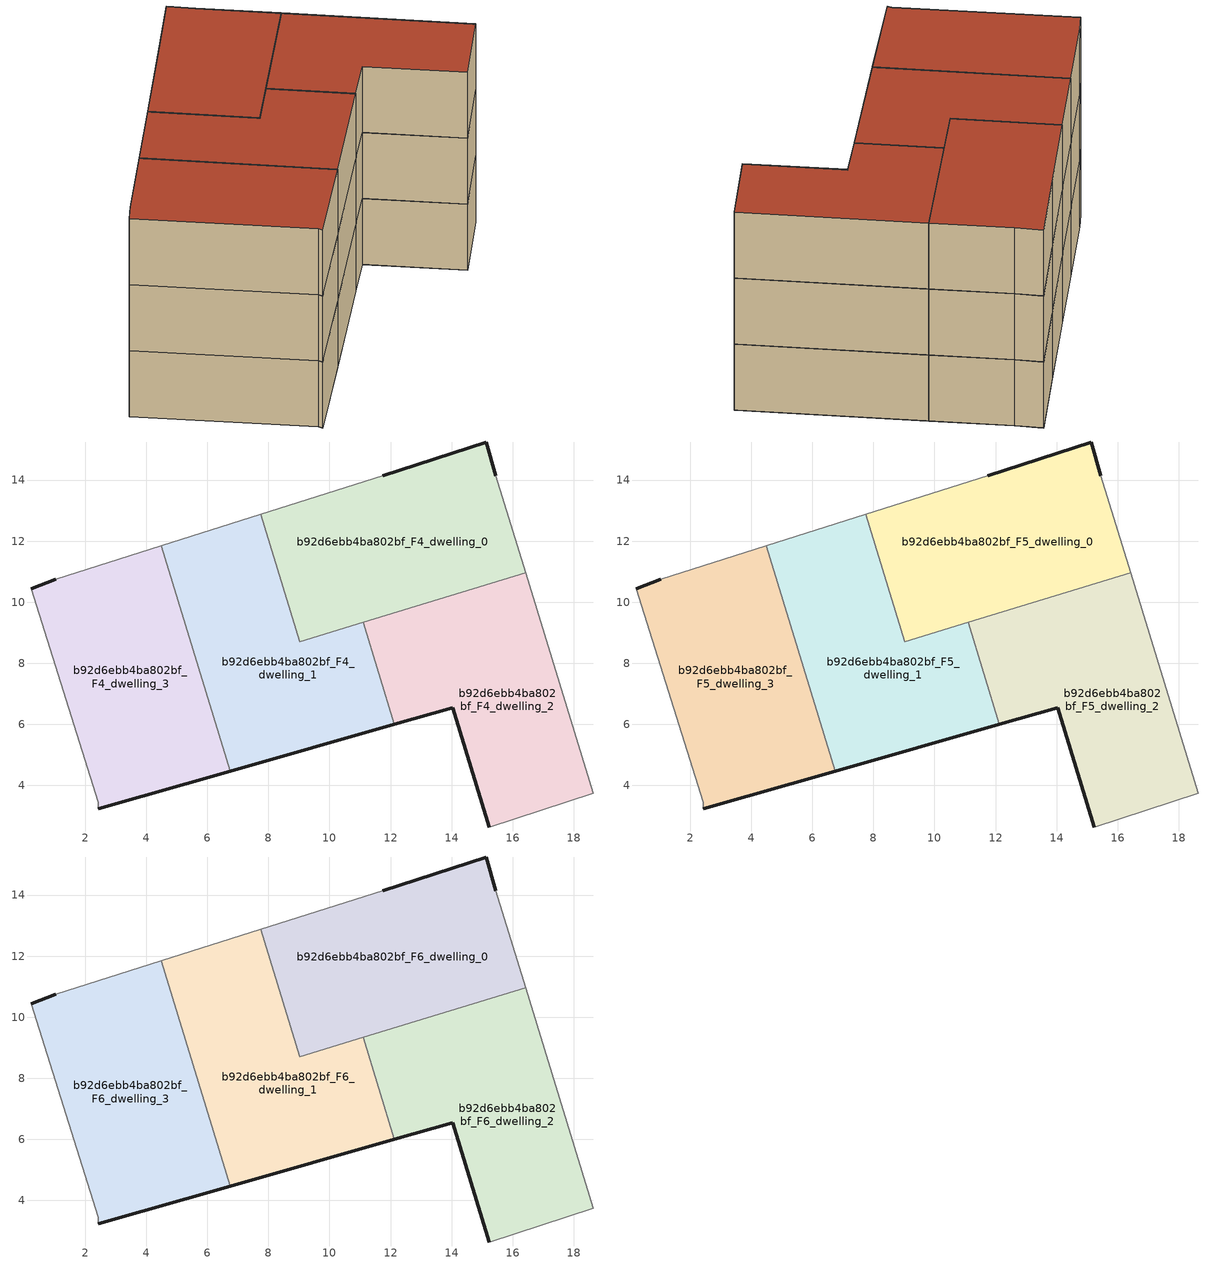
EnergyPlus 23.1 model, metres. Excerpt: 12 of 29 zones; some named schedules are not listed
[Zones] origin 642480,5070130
b92d6ebb4ba802bf_F4_dwelling_0
 floor to b92d6ebb4ba802bf_F3_dwelling_0 (EU_floor_Construction): 16.42,10.96 15.44,14.14 15.14,15.25 11.74,14.15 7.76,12.88 9.03,8.71 z12
 wall outside (EU_wall_Construction): 11.74,14.15 15.14,15.25 15.44,14.14 z12:15
 wall adiabatic (EU_wall_Construction): 15.44,14.14 16.42,10.96 / 7.76,12.88 11.74,14.15 z12:15
 wall to b92d6ebb4ba802bf_F4_dwelling_1 (EU_wall_Construction): 11.11,9.34 9.03,8.71 7.76,12.88 z12:15
 wall to b92d6ebb4ba802bf_F4_dwelling_2 (EU_wall_Construction): 16.42,10.96 11.11,9.34 z12:15
b92d6ebb4ba802bf_F4_dwelling_1
 floor to b92d6ebb4ba802bf_F3_dwelling_1 (EU_floor_Construction): 12.13,6 11.11,9.34 9.03,8.71 7.76,12.88 4.5,11.85 6.75,4.47 z12
 wall outside (EU_wall_Construction): 12.13,6 6.75,4.47 z12:15
 wall to b92d6ebb4ba802bf_F4_dwelling_2 (EU_wall_Construction): 11.11,9.34 12.13,6 z12:15
 wall to b92d6ebb4ba802bf_F4_dwelling_3 (EU_wall_Construction): 6.75,4.47 4.5,11.85 z12:15
 wall adiabatic (EU_wall_Construction): 4.5,11.85 7.76,12.88 z12:15
b92d6ebb4ba802bf_F4_dwelling_2
 floor to b92d6ebb4ba802bf_F3_dwelling_2 (EU_floor_Construction): 18.64,3.74 16.42,10.96 11.11,9.34 12.13,6 14.04,6.54 15.24,2.64 z12
 wall outside (EU_wall_Construction): 15.24,2.64 14.04,6.54 12.13,6 z12:15
 wall adiabatic (EU_wall_Construction): 16.42,10.96 18.64,3.74 15.24,2.64 z12:15
b92d6ebb4ba802bf_F4_dwelling_3
 floor to b92d6ebb4ba802bf_F3_dwelling_3 (EU_floor_Construction): 6.75,4.47 4.5,11.85 1.03,10.75 0.23,10.45 2.43,3.44 2.43,3.24 z12
 wall outside (EU_wall_Construction): 6.75,4.47 2.43,3.24 / 0.23,10.45 1.03,10.75 z12:15
 wall adiabatic (EU_wall_Construction): 1.03,10.75 4.5,11.85 / 2.43,3.24 2.43,3.44 0.23,10.45 z12:15
b92d6ebb4ba802bf_F5_dwelling_0
 floor to b92d6ebb4ba802bf_F4_dwelling_0 (EU_floor_Construction): 16.42,10.96 15.44,14.14 15.14,15.25 11.74,14.15 7.76,12.88 9.03,8.71 z15
 wall outside (EU_wall_Construction): 11.74,14.15 15.14,15.25 15.44,14.14 z15:18
 wall adiabatic (EU_wall_Construction): 15.44,14.14 16.42,10.96 / 7.76,12.88 11.74,14.15 z15:18
 wall to b92d6ebb4ba802bf_F5_dwelling_1 (EU_wall_Construction): 11.11,9.34 9.03,8.71 7.76,12.88 z15:18
 wall to b92d6ebb4ba802bf_F5_dwelling_2 (EU_wall_Construction): 16.42,10.96 11.11,9.34 z15:18
b92d6ebb4ba802bf_F5_dwelling_1
 floor to b92d6ebb4ba802bf_F4_dwelling_1 (EU_floor_Construction): 12.13,6 11.11,9.34 9.03,8.71 7.76,12.88 4.5,11.85 6.75,4.47 z15
 wall outside (EU_wall_Construction): 12.13,6 6.75,4.47 z15:18
 wall to b92d6ebb4ba802bf_F5_dwelling_2 (EU_wall_Construction): 11.11,9.34 12.13,6 z15:18
 wall to b92d6ebb4ba802bf_F5_dwelling_3 (EU_wall_Construction): 6.75,4.47 4.5,11.85 z15:18
 wall adiabatic (EU_wall_Construction): 4.5,11.85 7.76,12.88 z15:18
b92d6ebb4ba802bf_F5_dwelling_2
 floor to b92d6ebb4ba802bf_F4_dwelling_2 (EU_floor_Construction): 18.64,3.74 16.42,10.96 11.11,9.34 12.13,6 14.04,6.54 15.24,2.64 z15
 wall outside (EU_wall_Construction): 15.24,2.64 14.04,6.54 12.13,6 z15:18
 wall adiabatic (EU_wall_Construction): 16.42,10.96 18.64,3.74 15.24,2.64 z15:18
b92d6ebb4ba802bf_F5_dwelling_3
 floor to b92d6ebb4ba802bf_F4_dwelling_3 (EU_floor_Construction): 6.75,4.47 4.5,11.85 1.03,10.75 0.23,10.45 2.43,3.44 2.43,3.24 z15
 wall outside (EU_wall_Construction): 6.75,4.47 2.43,3.24 / 0.23,10.45 1.03,10.75 z15:18
 wall adiabatic (EU_wall_Construction): 1.03,10.75 4.5,11.85 / 2.43,3.24 2.43,3.44 0.23,10.45 z15:18
b92d6ebb4ba802bf_F6_dwelling_0
 floor to b92d6ebb4ba802bf_F5_dwelling_0 (EU_floor_Construction): 16.42,10.96 15.44,14.14 15.14,15.25 11.74,14.15 7.76,12.88 9.03,8.71 z18
 wall outside (EU_wall_Construction): 11.74,14.15 15.14,15.25 15.44,14.14 z18:21
 wall adiabatic (EU_wall_Construction): 15.44,14.14 16.42,10.96 / 7.76,12.88 11.74,14.15 z18:21
 wall to b92d6ebb4ba802bf_F6_dwelling_1 (EU_wall_Construction): 11.11,9.34 9.03,8.71 7.76,12.88 z18:21
 wall to b92d6ebb4ba802bf_F6_dwelling_2 (EU_wall_Construction): 16.42,10.96 11.11,9.34 z18:21
 roof outside (EU_roof_Construction): 15.14,15.25 15.44,14.14 16.42,10.96 9.03,8.71 7.76,12.88 11.74,14.15 z21
b92d6ebb4ba802bf_F6_dwelling_1
 floor to b92d6ebb4ba802bf_F5_dwelling_1 (EU_floor_Construction): 12.13,6 11.11,9.34 9.03,8.71 7.76,12.88 4.5,11.85 6.75,4.47 z18
 wall outside (EU_wall_Construction): 12.13,6 6.75,4.47 z18:21
 wall to b92d6ebb4ba802bf_F6_dwelling_2 (EU_wall_Construction): 11.11,9.34 12.13,6 z18:21
 wall to b92d6ebb4ba802bf_F6_dwelling_3 (EU_wall_Construction): 6.75,4.47 4.5,11.85 z18:21
 wall adiabatic (EU_wall_Construction): 4.5,11.85 7.76,12.88 z18:21
 roof outside (EU_roof_Construction): 11.11,9.34 12.13,6 6.75,4.47 4.5,11.85 7.76,12.88 9.03,8.71 z21
b92d6ebb4ba802bf_F6_dwelling_2
 floor to b92d6ebb4ba802bf_F5_dwelling_2 (EU_floor_Construction): 18.64,3.74 16.42,10.96 11.11,9.34 12.13,6 14.04,6.54 15.24,2.64 z18
 wall outside (EU_wall_Construction): 15.24,2.64 14.04,6.54 12.13,6 z18:21
 wall adiabatic (EU_wall_Construction): 16.42,10.96 18.64,3.74 15.24,2.64 z18:21
 roof outside (EU_roof_Construction): 16.42,10.96 18.64,3.74 15.24,2.64 14.04,6.54 12.13,6 11.11,9.34 z21
b92d6ebb4ba802bf_F6_dwelling_3
 floor to b92d6ebb4ba802bf_F5_dwelling_3 (EU_floor_Construction): 6.75,4.47 4.5,11.85 1.03,10.75 0.23,10.45 2.43,3.44 2.43,3.24 z18
 wall outside (EU_wall_Construction): 6.75,4.47 2.43,3.24 / 0.23,10.45 1.03,10.75 z18:21
 wall adiabatic (EU_wall_Construction): 1.03,10.75 4.5,11.85 / 2.43,3.24 2.43,3.44 0.23,10.45 z18:21
 roof outside (EU_roof_Construction): 4.5,11.85 6.75,4.47 2.43,3.24 2.43,3.44 0.23,10.45 1.03,10.75 z21
[Building]
EU S2 Campaign: North Axis=0; Terrain=City; Solar Distribution=FullExterior
[Site:Location]
Lyon-Bron: Latitude=45.75; Longitude=5; Time Zone=1; Elevation=198
[SizingPeriod:WeatherFileDays]
AnnualSizingPeriod: Begin Month=1; Begin Day of Month=1; End Month=12; End Day of Month=31; Day of Week for Start Day=Monday; Use Weather File Daylight Saving Period=No; Use Weather File Rain and Snow Indicators=No
[MATERIAL]
EU_InternalMass_Material: Roughness=MediumRough; Thickness=0.1; Conductivity=1; Density=1800; Specific Heat=900; Thermal Absorptance=0.9; Solar Absorptance=0.7; Visible Absorptance=0.7
[MATERIAL:NOMASS] Roughness=MediumRough; Thermal Absorptance=0.9; Solar Absorptance=0.7; Visible Absorptance=0.7
Name | Thermal Resistance
EU_wall_NoMass | 0.776494
EU_roof_NoMass | 0.486893
EU_floor_NoMass | 0.421597
[CONSTRUCTION]
EU_wall_Construction: EU_wall_NoMass
EU_roof_Construction: EU_roof_NoMass
EU_floor_Construction: EU_floor_NoMass
EU_InternalMass_Construction: EU_InternalMass_Material
[ZONE] Type=1; Multiplier=1; Ceiling Height=autocalculate; Floor Area=autocalculate; Part of Total Floor Area=Yes
Name | Volume
b92d6ebb4ba802bf_F4_dwelling_0; b92d6ebb4ba802bf_F5_dwelling_0; b92d6ebb4ba802bf_F6_dwelling_0 | 102.294
b92d6ebb4ba802bf_F4_dwelling_1; b92d6ebb4ba802bf_F5_dwelling_1; b92d6ebb4ba802bf_F6_dwelling_1 | 102.281
b92d6ebb4ba802bf_F4_dwelling_2; b92d6ebb4ba802bf_F5_dwelling_2; b92d6ebb4ba802bf_F6_dwelling_2 | 102.298
b92d6ebb4ba802bf_F4_dwelling_3; b92d6ebb4ba802bf_F5_dwelling_3; b92d6ebb4ba802bf_F6_dwelling_3 | 102.292
[INTERNALMASS] Construction=EU_InternalMass_Construction
Name | Zone or ZoneList | Surface Area
b92d6ebb4ba802bf_F4_dwelling_0_EU_InternalMass | b92d6ebb4ba802bf_F4_dwelling_0 | 34.098
b92d6ebb4ba802bf_F4_dwelling_1_EU_InternalMass | b92d6ebb4ba802bf_F4_dwelling_1 | 34.0932
b92d6ebb4ba802bf_F4_dwelling_2_EU_InternalMass | b92d6ebb4ba802bf_F4_dwelling_2 | 34.1008
b92d6ebb4ba802bf_F4_dwelling_3_EU_InternalMass | b92d6ebb4ba802bf_F4_dwelling_3 | 34.0963
b92d6ebb4ba802bf_F5_dwelling_0_EU_InternalMass | b92d6ebb4ba802bf_F5_dwelling_0 | 34.098
b92d6ebb4ba802bf_F5_dwelling_1_EU_InternalMass | b92d6ebb4ba802bf_F5_dwelling_1 | 34.0932
b92d6ebb4ba802bf_F5_dwelling_2_EU_InternalMass | b92d6ebb4ba802bf_F5_dwelling_2 | 34.1008
b92d6ebb4ba802bf_F5_dwelling_3_EU_InternalMass | b92d6ebb4ba802bf_F5_dwelling_3 | 34.0963
b92d6ebb4ba802bf_F6_dwelling_0_EU_InternalMass | b92d6ebb4ba802bf_F6_dwelling_0 | 34.098
b92d6ebb4ba802bf_F6_dwelling_1_EU_InternalMass | b92d6ebb4ba802bf_F6_dwelling_1 | 34.0932
b92d6ebb4ba802bf_F6_dwelling_2_EU_InternalMass | b92d6ebb4ba802bf_F6_dwelling_2 | 34.1008
b92d6ebb4ba802bf_F6_dwelling_3_EU_InternalMass | b92d6ebb4ba802bf_F6_dwelling_3 | 34.0963
[OTHEREQUIPMENT] Fuel Type=Electricity; Design Level Calculation Method=Watts/Area; Power per Zone Floor Area=1; Fraction Latent=0; Fraction Radiant=0; Fraction Lost=0; Carbon Dioxide Generation Rate=0; EndUse Subcategory=EU_Step8_InternalGains
Name | Zone or ZoneList or Space or SpaceList | Schedule
EU_Step8_InternalGain_b92d6ebb4ba802bf_F4_dwelling_0_f000 | b92d6ebb4ba802bf_F4_dwelling_0 | EU_Step8_GainSchedule_b92d6ebb4ba802bf_F4_dwelling_0_f000
EU_Step8_InternalGain_b92d6ebb4ba802bf_F4_dwelling_1_f000 | b92d6ebb4ba802bf_F4_dwelling_1 | EU_Step8_GainSchedule_b92d6ebb4ba802bf_F4_dwelling_1_f000
EU_Step8_InternalGain_b92d6ebb4ba802bf_F4_dwelling_2_f000 | b92d6ebb4ba802bf_F4_dwelling_2 | EU_Step8_GainSchedule_b92d6ebb4ba802bf_F4_dwelling_2_f000
EU_Step8_InternalGain_b92d6ebb4ba802bf_F4_dwelling_3_f000 | b92d6ebb4ba802bf_F4_dwelling_3 | EU_Step8_GainSchedule_b92d6ebb4ba802bf_F4_dwelling_3_f000
EU_Step8_InternalGain_b92d6ebb4ba802bf_F5_dwelling_0_f000 | b92d6ebb4ba802bf_F5_dwelling_0 | EU_Step8_GainSchedule_b92d6ebb4ba802bf_F5_dwelling_0_f000
EU_Step8_InternalGain_b92d6ebb4ba802bf_F5_dwelling_1_f000 | b92d6ebb4ba802bf_F5_dwelling_1 | EU_Step8_GainSchedule_b92d6ebb4ba802bf_F5_dwelling_1_f000
EU_Step8_InternalGain_b92d6ebb4ba802bf_F5_dwelling_2_f000 | b92d6ebb4ba802bf_F5_dwelling_2 | EU_Step8_GainSchedule_b92d6ebb4ba802bf_F5_dwelling_2_f000
EU_Step8_InternalGain_b92d6ebb4ba802bf_F5_dwelling_3_f000 | b92d6ebb4ba802bf_F5_dwelling_3 | EU_Step8_GainSchedule_b92d6ebb4ba802bf_F5_dwelling_3_f000
EU_Step8_InternalGain_b92d6ebb4ba802bf_F6_dwelling_0_f000 | b92d6ebb4ba802bf_F6_dwelling_0 | EU_Step8_GainSchedule_b92d6ebb4ba802bf_F6_dwelling_0_f000
EU_Step8_InternalGain_b92d6ebb4ba802bf_F6_dwelling_1_f000 | b92d6ebb4ba802bf_F6_dwelling_1 | EU_Step8_GainSchedule_b92d6ebb4ba802bf_F6_dwelling_1_f000
EU_Step8_InternalGain_b92d6ebb4ba802bf_F6_dwelling_2_f000 | b92d6ebb4ba802bf_F6_dwelling_2 | EU_Step8_GainSchedule_b92d6ebb4ba802bf_F6_dwelling_2_f000
EU_Step8_InternalGain_b92d6ebb4ba802bf_F6_dwelling_3_f000 | b92d6ebb4ba802bf_F6_dwelling_3 | EU_Step8_GainSchedule_b92d6ebb4ba802bf_F6_dwelling_3_f000
[ZONEVENTILATION:DESIGNFLOWRATE] Schedule=EU_AlwaysOn; Design Flow Rate Calculation Method=AirChanges/Hour; Air Changes per Hour=0.693814; Ventilation Type=Natural; Fan Pressure Rise=0; Fan Total Efficiency=1; Constant Term Coefficient=1; Temperature Term Coefficient=0; Velocity Term Coefficient=0; Velocity Squared Term Coefficient=0; Minimum Indoor Temperature=-100; Maximum Indoor Temperature=100; Delta Temperature=-100; Minimum Outdoor Temperature=-100; Maximum Outdoor Temperature=100; Maximum Wind Speed=40
Name | Zone or ZoneList or Space or SpaceList
EU_ConstantAir_b92d6ebb4ba802bf_F4_dwelling_0 | b92d6ebb4ba802bf_F4_dwelling_0
EU_ConstantAir_b92d6ebb4ba802bf_F4_dwelling_1 | b92d6ebb4ba802bf_F4_dwelling_1
EU_ConstantAir_b92d6ebb4ba802bf_F4_dwelling_2 | b92d6ebb4ba802bf_F4_dwelling_2
EU_ConstantAir_b92d6ebb4ba802bf_F4_dwelling_3 | b92d6ebb4ba802bf_F4_dwelling_3
EU_ConstantAir_b92d6ebb4ba802bf_F5_dwelling_0 | b92d6ebb4ba802bf_F5_dwelling_0
EU_ConstantAir_b92d6ebb4ba802bf_F5_dwelling_1 | b92d6ebb4ba802bf_F5_dwelling_1
EU_ConstantAir_b92d6ebb4ba802bf_F5_dwelling_2 | b92d6ebb4ba802bf_F5_dwelling_2
EU_ConstantAir_b92d6ebb4ba802bf_F5_dwelling_3 | b92d6ebb4ba802bf_F5_dwelling_3
EU_ConstantAir_b92d6ebb4ba802bf_F6_dwelling_0 | b92d6ebb4ba802bf_F6_dwelling_0
EU_ConstantAir_b92d6ebb4ba802bf_F6_dwelling_1 | b92d6ebb4ba802bf_F6_dwelling_1
EU_ConstantAir_b92d6ebb4ba802bf_F6_dwelling_2 | b92d6ebb4ba802bf_F6_dwelling_2
EU_ConstantAir_b92d6ebb4ba802bf_F6_dwelling_3 | b92d6ebb4ba802bf_F6_dwelling_3
[HVACTEMPLATE:THERMOSTAT] Constant Heating Setpoint=20; Constant Cooling Setpoint=50
EU_HeatOnly_b92d6ebb4ba802bf_F3_dwelling_1; EU_HeatOnly_b92d6ebb4ba802bf_F3_dwelling_2; EU_HeatOnly_b92d6ebb4ba802bf_F3_dwelling_3; EU_HeatOnly_b92d6ebb4ba802bf_F4_dwelling_0; EU_HeatOnly_b92d6ebb4ba802bf_F4_dwelling_1; EU_HeatOnly_b92d6ebb4ba802bf_F4_dwelling_2; EU_HeatOnly_b92d6ebb4ba802bf_F4_dwelling_3; EU_HeatOnly_b92d6ebb4ba802bf_F5_dwelling_0; EU_HeatOnly_b92d6ebb4ba802bf_F5_dwelling_1; EU_HeatOnly_b92d6ebb4ba802bf_F5_dwelling_2; EU_HeatOnly_b92d6ebb4ba802bf_F5_dwelling_3; EU_HeatOnly_b92d6ebb4ba802bf_F6_dwelling_0; EU_HeatOnly_b92d6ebb4ba802bf_F6_dwelling_1; EU_HeatOnly_b92d6ebb4ba802bf_F6_dwelling_2; EU_HeatOnly_b92d6ebb4ba802bf_F6_dwelling_3
[HVACTEMPLATE:ZONE:IDEALLOADSAIRSYSTEM] System Availability Schedule=EU_AlwaysOn; Maximum Heating Supply Air Temperature=50; Minimum Cooling Supply Air Temperature=13; Maximum Heating Supply Air Humidity Ratio=0.0156; Minimum Cooling Supply Air Humidity Ratio=0.0077; Heating Limit=NoLimit; Cooling Limit=NoLimit; Heating Availability Schedule=EU_AlwaysOn; Cooling Availability Schedule=EU_CoolingOff; Dehumidification Control Type=ConstantSensibleHeatRatio; Cooling Sensible Heat Ratio=0.7; Dehumidification Setpoint=60; Humidification Control Type=None; Humidification Setpoint=30; Outdoor Air Method=None; Outdoor Air Flow Rate per Person=0.00944; Outdoor Air Flow Rate per Zone Floor Area=0; Outdoor Air Flow Rate per Zone=0; Demand Controlled Ventilation Type=None; Outdoor Air Economizer Type=NoEconomizer; Heat Recovery Type=None; Sensible Heat Recovery Effectiveness=0.7; Latent Heat Recovery Effectiveness=0.65
Name | Template Thermostat
b92d6ebb4ba802bf_F4_dwelling_0 | EU_HeatOnly_b92d6ebb4ba802bf_F4_dwelling_0
b92d6ebb4ba802bf_F4_dwelling_1 | EU_HeatOnly_b92d6ebb4ba802bf_F4_dwelling_1
b92d6ebb4ba802bf_F4_dwelling_2 | EU_HeatOnly_b92d6ebb4ba802bf_F4_dwelling_2
b92d6ebb4ba802bf_F4_dwelling_3 | EU_HeatOnly_b92d6ebb4ba802bf_F4_dwelling_3
b92d6ebb4ba802bf_F5_dwelling_0 | EU_HeatOnly_b92d6ebb4ba802bf_F5_dwelling_0
b92d6ebb4ba802bf_F5_dwelling_1 | EU_HeatOnly_b92d6ebb4ba802bf_F5_dwelling_1
b92d6ebb4ba802bf_F5_dwelling_2 | EU_HeatOnly_b92d6ebb4ba802bf_F5_dwelling_2
b92d6ebb4ba802bf_F5_dwelling_3 | EU_HeatOnly_b92d6ebb4ba802bf_F5_dwelling_3
b92d6ebb4ba802bf_F6_dwelling_0 | EU_HeatOnly_b92d6ebb4ba802bf_F6_dwelling_0
b92d6ebb4ba802bf_F6_dwelling_1 | EU_HeatOnly_b92d6ebb4ba802bf_F6_dwelling_1
b92d6ebb4ba802bf_F6_dwelling_2 | EU_HeatOnly_b92d6ebb4ba802bf_F6_dwelling_2
b92d6ebb4ba802bf_F6_dwelling_3 | EU_HeatOnly_b92d6ebb4ba802bf_F6_dwelling_3
[SIZING:ZONE] Zone Cooling Design Supply Air Temperature Input Method=SupplyAirTemperature; Zone Cooling Design Supply Air Temperature=13; Zone Heating Design Supply Air Temperature Input Method=SupplyAirTemperature; Zone Heating Design Supply Air Temperature=50; Zone Cooling Design Supply Air Humidity Ratio=0.008; Zone Heating Design Supply Air Humidity Ratio=0.008; Cooling Design Air Flow Method=DesignDay; Cooling Design Air Flow Rate=0; Cooling Minimum Air Flow per Zone Floor Area=0.000762; Cooling Minimum Air Flow=0; Cooling Minimum Air Flow Fraction=0.2; Heating Design Air Flow Method=DesignDay; Heating Design Air Flow Rate=0; Heating Maximum Air Flow per Zone Floor Area=0.002032; Heating Maximum Air Flow=0.141576; Heating Maximum Air Flow Fraction=0.3; Account for Dedicated Outdoor Air System=No; Dedicated Outdoor Air System Control Strategy=NeutralSupplyAir; Dedicated Outdoor Air Low Setpoint Temperature for Design=autosize; Dedicated Outdoor Air High Setpoint Temperature for Design=autosize; Zone Load Sizing Method=Sensible Load Only No Latent Load; Zone Latent Cooling Design Supply Air Humidity Ratio Input Method=HumidityRatioDifference; Zone Cooling Design Supply Air Humidity Ratio Difference=0.005; Zone Latent Heating Design Supply Air Humidity Ratio Input Method=HumidityRatioDifference; Zone Humidification Design Supply Air Humidity Ratio Difference=0.005
b92d6ebb4ba802bf_F4_dwelling_0; b92d6ebb4ba802bf_F4_dwelling_1; b92d6ebb4ba802bf_F4_dwelling_2; b92d6ebb4ba802bf_F4_dwelling_3; b92d6ebb4ba802bf_F5_dwelling_0; b92d6ebb4ba802bf_F5_dwelling_1; b92d6ebb4ba802bf_F5_dwelling_2; b92d6ebb4ba802bf_F5_dwelling_3; b92d6ebb4ba802bf_F6_dwelling_0; b92d6ebb4ba802bf_F6_dwelling_1; b92d6ebb4ba802bf_F6_dwelling_2; b92d6ebb4ba802bf_F6_dwelling_3
[SCHEDULE:FILE] Column Number=1; Rows to Skip at Top=0; Number of Hours of Data=8760; Column Separator=Comma; Interpolate to Timestep=No; Minutes per Item=60; Adjust Schedule for Daylight Savings=Yes
Name | File
EU_Step8_GainSchedule_b92d6ebb4ba802bf_F4_dwelling_0_f000 | ../../schedules/b92d6ebb4ba802bf/b92d6ebb4ba802bf_F4_dwelling_0_f000_gain.csv
EU_Step8_GainSchedule_b92d6ebb4ba802bf_F4_dwelling_1_f000 | ../../schedules/b92d6ebb4ba802bf/b92d6ebb4ba802bf_F4_dwelling_1_f000_gain.csv
EU_Step8_GainSchedule_b92d6ebb4ba802bf_F4_dwelling_2_f000 | ../../schedules/b92d6ebb4ba802bf/b92d6ebb4ba802bf_F4_dwelling_2_f000_gain.csv
EU_Step8_GainSchedule_b92d6ebb4ba802bf_F4_dwelling_3_f000 | ../../schedules/b92d6ebb4ba802bf/b92d6ebb4ba802bf_F4_dwelling_3_f000_gain.csv
EU_Step8_GainSchedule_b92d6ebb4ba802bf_F5_dwelling_0_f000 | ../../schedules/b92d6ebb4ba802bf/b92d6ebb4ba802bf_F5_dwelling_0_f000_gain.csv
EU_Step8_GainSchedule_b92d6ebb4ba802bf_F5_dwelling_1_f000 | ../../schedules/b92d6ebb4ba802bf/b92d6ebb4ba802bf_F5_dwelling_1_f000_gain.csv
EU_Step8_GainSchedule_b92d6ebb4ba802bf_F5_dwelling_2_f000 | ../../schedules/b92d6ebb4ba802bf/b92d6ebb4ba802bf_F5_dwelling_2_f000_gain.csv
EU_Step8_GainSchedule_b92d6ebb4ba802bf_F5_dwelling_3_f000 | ../../schedules/b92d6ebb4ba802bf/b92d6ebb4ba802bf_F5_dwelling_3_f000_gain.csv
EU_Step8_GainSchedule_b92d6ebb4ba802bf_F6_dwelling_0_f000 | ../../schedules/b92d6ebb4ba802bf/b92d6ebb4ba802bf_F6_dwelling_0_f000_gain.csv
